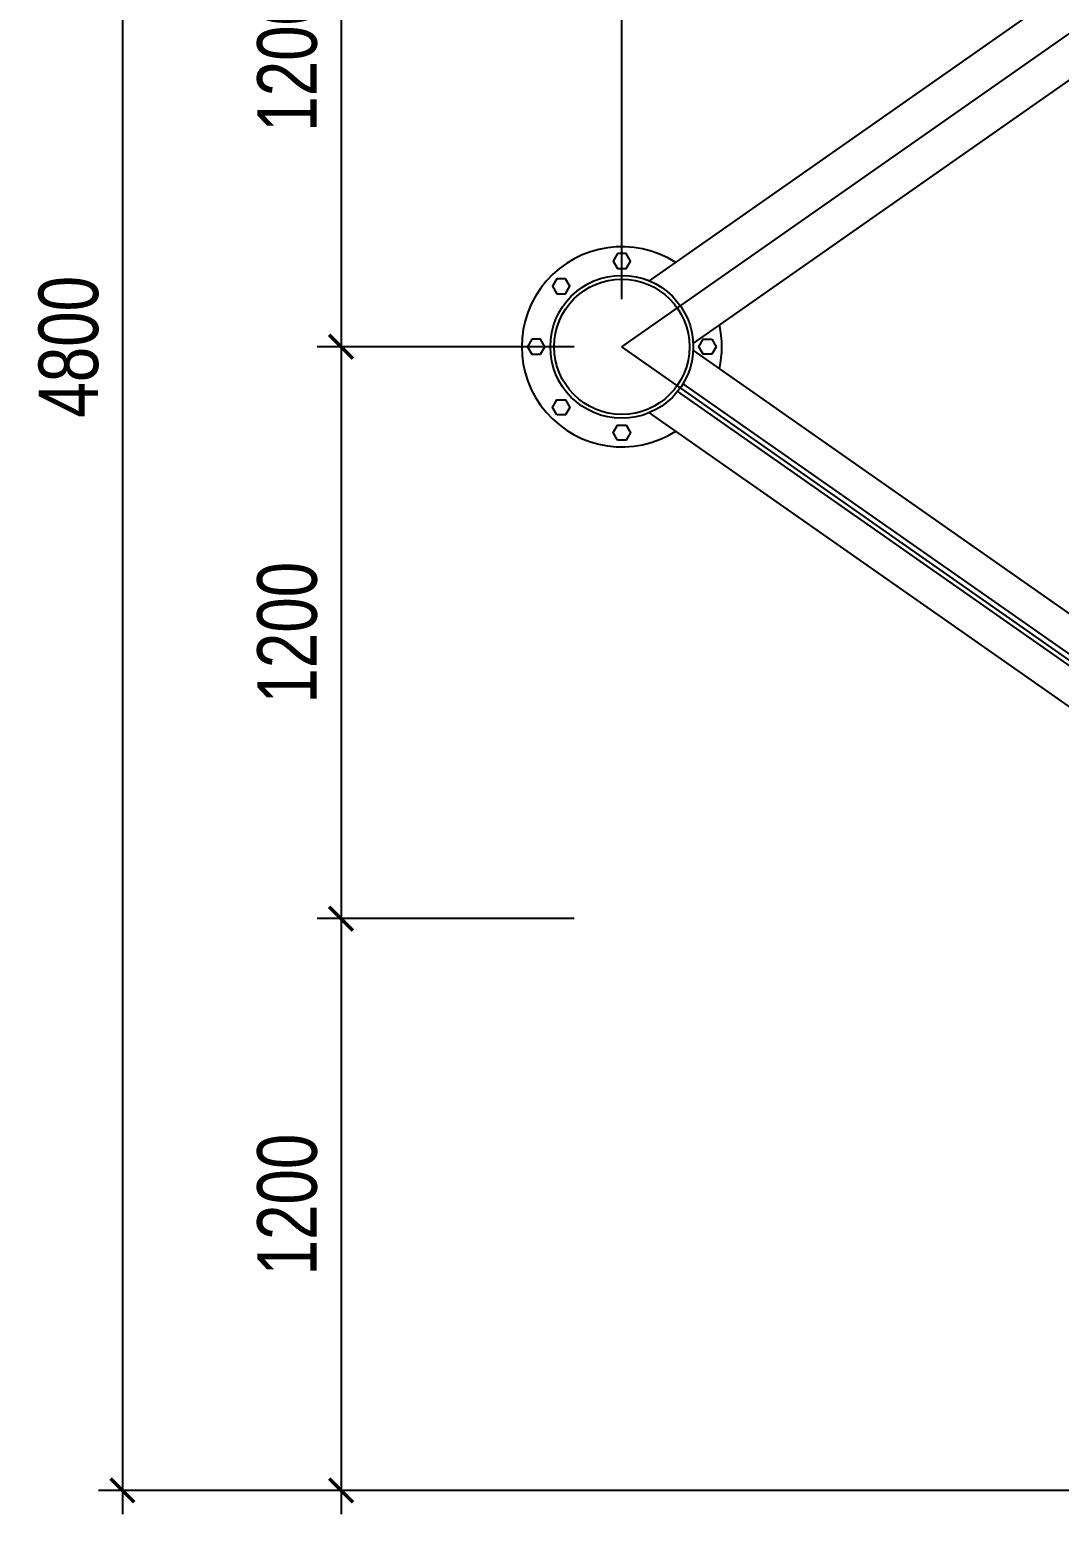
# Model space of a CAD drawing. Header units: millimetres. Extents: x -2530 to 18667, y 794 to 21156.
# Drawn here: x -2530 to -369, y 14934 to 18050 of the extents above; entities that cross this region are included whole.
import ezdxf

# ---------------------------------------------------------------- set-up
doc = ezdxf.new("R2010")
doc.units = ezdxf.units.MM
doc.layers.add('constr', color=5, linetype='Continuous')
doc.styles.add('KOTE', font='romrust.shx', dxfattribs={"width": 0.8})
doc.dimstyles.new('dwgmodels.com 50', dxfattribs={"dimscale": 50, "dimtxt": 2.5, "dimasz": 1, "dimexe": 1, "dimexo": 2, "dimgap": 1, "dimtad": 1, "dimdec": 0, "dimzin": 9, "dimdsep": 46, "dimtxsty": 'KOTE', "dimblk": 'ARCHTICK', "dimcen": 0, "dimdle": 1, "dimclrd": 4, "dimclre": 4, "dimclrt": 3, "dimadec": 0, "dimazin": 0, "dimtfac": 0.666667, "dimtdec": 0, "dimtix": 1, "dimtmove": 2, "dimatfit": 0, "dimfxl": 1, "dimtvp": 1, "dimtolj": 1, "dimarcsym": 0})

# ---------------------------------------------------------------- blocks, each defined once
blk = doc.blocks.new('_ArchTick')
at = {"color": 0, "linetype": 'ByBlock', "const_width": 0.15}
blk.add_lwpolyline([(-0.5, -0.5), (0.5, 0.5)], dxfattribs=at)
blk = doc.blocks.new('*D38')
at = {"color": 4, "lineweight": -2, "transparency": 16777216}
for p, q in [((-2335.1, 19834.8), (-2335.1, 14934)), ((2041.3, 19784.8), (-2385.1, 19784.8)), ((1831.3, 14984), (-2385.1, 14984))]:
    blk.add_line(p, q, dxfattribs=at)
at = {"layer": 'Defpoints', "color": 0, "transparency": 16777216}
for p in [(2141.3, 19784.8, 8000), (-2335.1, 14984), (1931.3, 14984, 8000)]:
    blk.add_point(p, dxfattribs=at)
at = {"color": 4, "lineweight": -2, "transparency": 16777216, "xscale": 50, "yscale": 50, "zscale": 50}
for p, rotation in [((-2335.1, 19784.8), 90), ((-2335.1, 14984), 270)]:
    blk.add_blockref('_ArchTick', p, dxfattribs=dict(at, rotation=rotation))
at = {"color": 3, "transparency": 16777216, "insert": (-2447.6, 17384.4), "char_height": 125, "attachment_point": 5, "rotation": 90, "style": 'KOTE'}
blk.add_mtext('\\A1;4800', dxfattribs=at)
blk = doc.blocks.new('*D60')
at = {"color": 4, "lineweight": -2, "transparency": 16777216}
for p, q in [((-1876.2, 18634.6), (-1876.2, 17334.4)), ((-1386.9, 18584.6), (-1926.2, 18584.6)), ((-1386.9, 17384.4), (-1926.2, 17384.4))]:
    blk.add_line(p, q, dxfattribs=at)
at = {"layer": 'Defpoints', "color": 0, "transparency": 16777216}
for p in [(-1286.9, 18584.6), (-1876.2, 17384.4), (-1286.9, 17384.4, 8000)]:
    blk.add_point(p, dxfattribs=at)
at = {"color": 4, "lineweight": -2, "transparency": 16777216, "xscale": 50, "yscale": 50, "zscale": 50}
for p, rotation in [((-1876.2, 18584.6), 90), ((-1876.2, 17384.4), 270)]:
    blk.add_blockref('_ArchTick', p, dxfattribs=dict(at, rotation=rotation))
at = {"color": 3, "transparency": 16777216, "insert": (-1988.7, 17984.5), "char_height": 125, "attachment_point": 5, "rotation": 90, "style": 'KOTE'}
blk.add_mtext('\\A1;1200', dxfattribs=at)
blk = doc.blocks.new('*D61')
at = {"color": 4, "lineweight": -2, "transparency": 16777216}
for p, q in [((-1876.2, 17434.4), (-1876.2, 16134.2)), ((-1386.9, 17384.4), (-1926.2, 17384.4)), ((-1386.9, 16184.2), (-1926.2, 16184.2))]:
    blk.add_line(p, q, dxfattribs=at)
at = {"layer": 'Defpoints', "color": 0, "transparency": 16777216}
for p in [(-1286.9, 17384.4, 8000), (-1876.2, 16184.2), (-1286.9, 16184.2, 8000)]:
    blk.add_point(p, dxfattribs=at)
at = {"color": 4, "lineweight": -2, "transparency": 16777216, "xscale": 50, "yscale": 50, "zscale": 50}
for p, rotation in [((-1876.2, 17384.4), 90), ((-1876.2, 16184.2), 270)]:
    blk.add_blockref('_ArchTick', p, dxfattribs=dict(at, rotation=rotation))
at = {"color": 3, "transparency": 16777216, "insert": (-1988.7, 16784.3), "char_height": 125, "attachment_point": 5, "rotation": 90, "style": 'KOTE'}
blk.add_mtext('\\A1;1200', dxfattribs=at)
blk = doc.blocks.new('*D39')
at = {"color": 4, "lineweight": -2, "transparency": 16777216}
for p, q in [((-1876.2, 16234.2), (-1876.2, 14934)), ((-1386.9, 16184.2), (-1926.2, 16184.2)), ((1781.3, 14984), (-1926.2, 14984))]:
    blk.add_line(p, q, dxfattribs=at)
at = {"layer": 'Defpoints', "color": 0, "transparency": 16777216}
for p in [(-1286.9, 16184.2, 8000), (-1876.2, 14984), (1881.3, 14984, 8000)]:
    blk.add_point(p, dxfattribs=at)
at = {"color": 4, "lineweight": -2, "transparency": 16777216, "xscale": 50, "yscale": 50, "zscale": 50}
for p, rotation in [((-1876.2, 16184.2), 90), ((-1876.2, 14984), 270)]:
    blk.add_blockref('_ArchTick', p, dxfattribs=dict(at, rotation=rotation))
at = {"color": 3, "transparency": 16777216, "insert": (-1988.7, 15584.1), "char_height": 125, "attachment_point": 5, "rotation": 90, "style": 'KOTE'}
blk.add_mtext('\\A1;1200', dxfattribs=at)
blk = doc.blocks.new('*D40')
at = {"color": 4, "lineweight": -2, "transparency": 16777216}
for p, q in [((-1286.9, 17484.4), (-1286.9, 20511.7)), ((427.2, 19884.8), (427.2, 20511.7)), ((-1336.9, 20461.7), (477.2, 20461.7))]:
    blk.add_line(p, q, dxfattribs=at)
at = {"layer": 'Defpoints', "color": 0, "transparency": 16777216}
for p in [(427.2, 20461.7), (427.2, 19784.8), (-1286.9, 17384.4, 8000)]:
    blk.add_point(p, dxfattribs=at)
at = {"color": 4, "lineweight": -2, "transparency": 16777216, "xscale": 50, "yscale": 50, "zscale": 50, "rotation": 180}
blk.add_blockref('_ArchTick', (-1286.9, 20461.7), dxfattribs=at)
at = {"color": 4, "lineweight": -2, "transparency": 16777216, "xscale": 50, "yscale": 50, "zscale": 50}
blk.add_blockref('_ArchTick', (427.2, 20461.7), dxfattribs=at)
at = {"color": 3, "transparency": 16777216, "insert": (-429.8, 20574.2), "char_height": 125, "attachment_point": 5, "style": 'KOTE'}
blk.add_mtext('\\A1;1715', dxfattribs=at)
blk = doc.blocks.new('*D43')
at = {"color": 4, "lineweight": -2, "transparency": 16777216}
for p, q in [((-1286.9, 17484.4), (-1286.9, 21011.9)), ((5569.4, 17484.4), (5569.4, 21011.9)), ((-1336.9, 20961.9), (5619.4, 20961.9))]:
    blk.add_line(p, q, dxfattribs=at)
at = {"layer": 'Defpoints', "color": 0, "transparency": 16777216}
for p in [(5569.4, 20961.9), (-1286.9, 17384.4, 8000), (5569.4, 17384.4, 8000)]:
    blk.add_point(p, dxfattribs=at)
at = {"color": 4, "lineweight": -2, "transparency": 16777216, "xscale": 50, "yscale": 50, "zscale": 50, "rotation": 180}
blk.add_blockref('_ArchTick', (-1286.9, 20961.9), dxfattribs=at)
at = {"color": 4, "lineweight": -2, "transparency": 16777216, "xscale": 50, "yscale": 50, "zscale": 50}
blk.add_blockref('_ArchTick', (5569.4, 20961.9), dxfattribs=at)
at = {"color": 3, "transparency": 16777216, "insert": (2141.3, 21074.4), "char_height": 125, "attachment_point": 5, "style": 'KOTE'}
blk.add_mtext('\\A1;6860', dxfattribs=at)

msp = doc.modelspace()

# ---------------------------------------------------------------- linework, layer by layer
for p, q in [((-1158.5, 17306.7, 8000), (367.9, 16237.9, 8000)), ((-1170, 17290.3, 8000), (356.4, 16221.5, 8000))]:
    msp.add_line(p, q)
at = {"color": 40, "elevation": 8000}
msp.add_lwpolyline([(-1286.9, 17384.4), (2141.3, 19784.8), (5569.4, 17384.4), (2141.3, 14984), (-1286.9, 17384.4)], close=True, dxfattribs=at)
at = {"elevation": 8000}
for points in [[(-1228.8, 17522.7), (1991.4, 19777.6)], [(-1137.1, 17391.6), (2083.2, 19646.5)], [(2055.1, 15142), (-1137.1, 17377.1)], [(367.4, 16128.4), (-1228.8, 17246.1)]]:
    msp.add_lwpolyline(points, dxfattribs=at)
for points in [[(-1296, 17580.2), (-1305.1, 17564.4), (-1296, 17548.6), (-1277.8, 17548.6), (-1268.7, 17564.4), (-1277.8, 17580.2)], [(-1423.3, 17527.4), (-1432.4, 17511.7), (-1423.3, 17495.9), (-1405, 17495.9), (-1395.9, 17511.7), (-1405, 17527.4)], [(-1476, 17400.2), (-1485.1, 17384.4), (-1476, 17368.6), (-1457.8, 17368.6), (-1448.7, 17384.4), (-1457.8, 17400.2)], [(-1097.8, 17400.2), (-1088.7, 17384.4), (-1097.8, 17368.6), (-1116, 17368.6), (-1125.1, 17384.4), (-1116, 17400.2)], [(-1423.3, 17241.3), (-1432.4, 17257.1), (-1423.3, 17272.9), (-1405, 17272.9), (-1395.9, 17257.1), (-1405, 17241.3)], [(-1296, 17188.6), (-1305.1, 17204.4), (-1296, 17220.2), (-1277.8, 17220.2), (-1268.7, 17204.4), (-1277.8, 17188.6)]]:
    msp.add_lwpolyline(points, close=True, dxfattribs=at)
msp.add_circle((-1286.9, 17384.4, 8000), 142)
for start, end in [(57.3927, 302.6073), (347.3927, 12.6073)]:
    msp.add_arc((-1286.9, 17384.4, 8000), 210, start, end)
at = {"layer": 'constr'}
msp.add_circle((-1286.9, 17384.4, 8000), 150, dxfattribs=at)

# ---------------------------------------------------------------- dimensions: what is measured, and where the dimension line sits
dim = msp.add_linear_dim(base=(5569.4, 20961.9), p1=(-1286.9, 17384.4, 8000), p2=(5569.4, 17384.4, 8000), text='6860', dimstyle='dwgmodels.com 50', override={"dimrnd": 5})
dim.commit()
dim.dimension.update_dxf_attribs({"geometry": '*D43', "text_midpoint": (2141.3, 21074.4)})
dim = msp.add_linear_dim(base=(427.2, 20461.7), p1=(-1286.9, 17384.4, 8000), p2=(427.2, 19784.8), dimstyle='dwgmodels.com 50', override={"dimrnd": 5})
dim.commit()
dim.dimension.update_dxf_attribs({"geometry": '*D40', "text_midpoint": (-429.8, 20574.2)})
dim = msp.add_linear_dim(base=(-2335.1, 14984), p1=(2141.3, 19784.8, 8000), p2=(1931.3, 14984, 8000), angle=90, dimstyle='dwgmodels.com 50', override={"dimrnd": 5})
dim.commit()
dim.dimension.update_dxf_attribs({"geometry": '*D38', "text_midpoint": (-2447.6, 17384.4)})
for base, p1, p2, picture, middle in [((-1876.2, 17384.4), (-1286.9, 18584.6), (-1286.9, 17384.4, 8000), '*D60', (-1988.7, 17984.5)), ((-1876.2, 16184.2), (-1286.9, 17384.4, 8000), (-1286.9, 16184.2, 8000), '*D61', (-1988.7, 16784.3)), ((-1876.2, 14984), (-1286.9, 16184.2, 8000), (1881.3, 14984, 8000), '*D39', (-1988.7, 15584.1))]:
    dim = msp.add_linear_dim(base=base, p1=p1, p2=p2, angle=90, dimstyle='dwgmodels.com 50')
    dim.commit()
    dim.dimension.update_dxf_attribs({"geometry": picture, "text_midpoint": middle})

doc.saveas('drawing.dxf')
